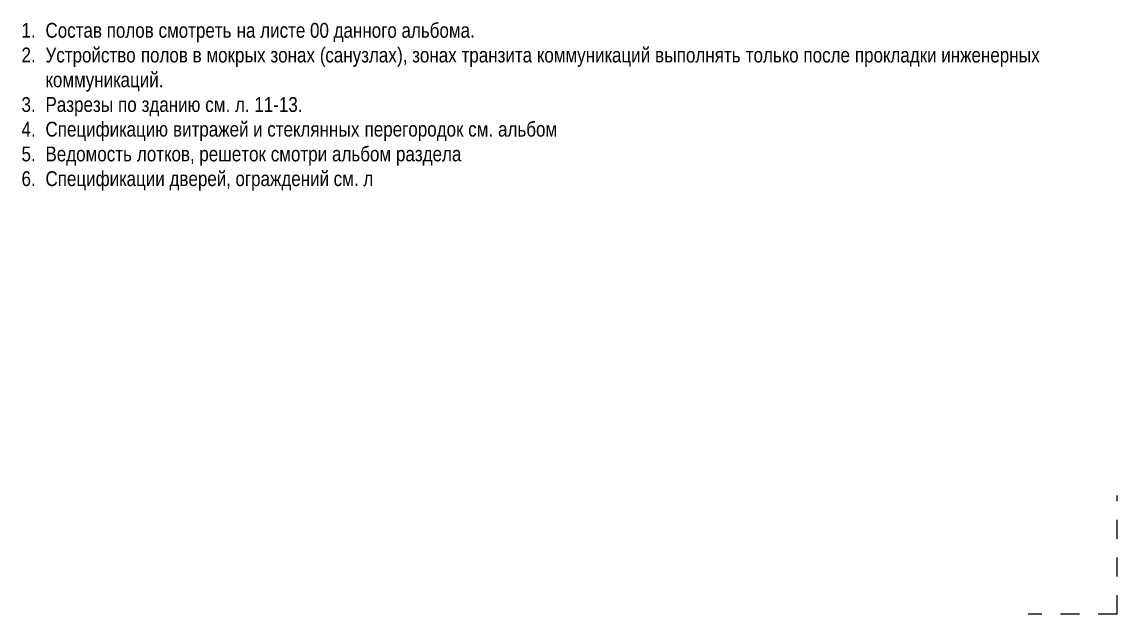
# Model space of a CAD drawing. Header units: millimetres. Extents: x 48966 to 155647, y -43515 to 30475.
# Drawn here: x 155462 to 155646.6, y 1878.3 to 1978.1 of the extents above; entities that cross this region are included whole.
import ezdxf

# ---------------------------------------------------------------- set-up
doc = ezdxf.new("R2010")
doc.units = ezdxf.units.MM
doc.linetypes.add('Штрих', pattern=[6.35, 3.175, -3.175])
doc.layers.add('Невидимые линии', color=7, linetype='Штрих', lineweight=18, true_color=0x00a600)
doc.layers.add('Текстовые примечания', color=7, linetype='Continuous', lineweight=9)
doc.styles.add('Arial Narrow_4', font='ARIALN.TTF', dxfattribs={"height": 2.5})

msp = doc.modelspace()

# ---------------------------------------------------------------- linework, layer by layer
at = {"layer": 'Невидимые линии'}
for q in [(155646.56, 1898.25), (155631.56, 1878.25)]:
    msp.add_line((155646.56, 1878.25), q, dxfattribs=at)

# ---------------------------------------------------------------- texts
at = {"layer": 'Текстовые примечания', "char_height": 2.5, "attachment_point": 1, "style": 'Arial Narrow_4'}
for s, insert, width in [('1.', (155461.95, 1977.89), 4.8904), ('Состав', (155465.99, 1977.89), 11.5443), ('\\fArial Narrow|b0|i0|c204|p34|; ', (155475.51, 1977.89), 0.962), ('полов', (155476.3, 1977.89), 9.6202), ('\\fArial Narrow|b0|i0|c204|p34|; ', (155484.24, 1977.89), 0.962), ('смотреть', (155485.04, 1977.89), 14.9916), ('\\fArial Narrow|b0|i0|c204|p34|; ', (155497.41, 1977.89), 0.962), ('на', (155498.2, 1977.89), 3.8481), ('\\fArial Narrow|b0|i0|c204|p34|; ', (155501.37, 1977.89), 0.962), ('листе', (155502.17, 1977.89), 9.2194), (' 00 ', (155509.77, 1977.89), 5.7721), ('данного', (155514.54, 1977.89), 12.9072), ('\\fArial Narrow|b0|i0|c204|p34|; ', (155525.19, 1977.89), 0.962), ('альбома', (155525.98, 1977.89), 14.0295), ('\\fArial Narrow|b0|i0|c204|p34|;.', (155537.56, 1977.89), 0.962), ('2.', (155461.95, 1973.73), 4.8904), ('Устройство', (155465.99, 1973.73), 18.519), ('\\fArial Narrow|b0|i0|c204|p34|; ', (155481.27, 1973.73), 0.962), ('полов', (155482.06, 1973.73), 9.6203), ('\\fArial Narrow|b0|i0|c204|p34|; ', (155490, 1973.73), 0.962), ('\\fArial Narrow|b0|i0|c204|p34|;в', (155490.79, 1973.73), 1.8439), ('\\fArial Narrow|b0|i0|c204|p34|; ', (155492.31, 1973.73), 0.962), ('мокрых', (155493.11, 1973.73), 12.1055), ('\\fArial Narrow|b0|i0|c204|p34|; ', (155503.09, 1973.73), 0.962), ('зонах', (155503.89, 1973.73), 9.1392), (' (', (155511.43, 1973.73), 2.0844), ('санузлах', (155513.15, 1973.73), 14.6709), ('), ', (155525.25, 1973.73), 3.0464), ('зонах', (155527.77, 1973.73), 9.1392), ('\\fArial Narrow|b0|i0|c204|p34|; ', (155535.31, 1973.73), 0.962), ('транзита', (155536.1, 1973.73), 14.4304), ('\\fArial Narrow|b0|i0|c204|p34|; ', (155548.01, 1973.73), 0.962), ('коммуникаций', (155548.8, 1973.73), 23.1688), ('\\fArial Narrow|b0|i0|c204|p34|; ', (155567.92, 1973.73), 0.962), ('выполнять', (155568.71, 1973.73), 17.557), ('\\fArial Narrow|b0|i0|c204|p34|; ', (155583.2, 1973.73), 0.962), ('только', (155583.99, 1973.73), 10.8228), ('\\fArial Narrow|b0|i0|c204|p34|; ', (155592.92, 1973.73), 0.962), ('после', (155593.71, 1973.73), 9.5401), ('\\fArial Narrow|b0|i0|c204|p34|; ', (155601.58, 1973.73), 0.962), ('прокладки', (155602.38, 1973.73), 16.6751), ('\\fArial Narrow|b0|i0|c204|p34|; ', (155616.14, 1973.73), 0.962), ('инженерных', (155616.93, 1973.73), 20.1224), ('\\fArial Narrow|b0|i0|c204|p34|; ', (155633.53, 1973.73), 0.962), ('коммуникаций', (155465.99, 1969.56), 23.1688), ('\\fArial Narrow|b0|i0|c204|p34|;.', (155485.1, 1969.56), 0.962), ('3.', (155461.95, 1965.39), 4.8904), ('. 11-13.', (155499.59, 1965.39), 11.7046), ('Разрезы', (155465.99, 1965.39), 13.8692), ('\\fArial Narrow|b0|i0|c204|p34|; ', (155477.43, 1965.39), 0.962), ('по', (155478.22, 1965.39), 3.8481), ('\\fArial Narrow|b0|i0|c204|p34|; ', (155481.4, 1965.39), 0.962), ('зданию', (155482.19, 1965.39), 12.0253), ('\\fArial Narrow|b0|i0|c204|p34|; ', (155492.11, 1965.39), 0.962), ('см', (155492.91, 1965.39), 4.1688), ('\\fArial Narrow|b0|i0|c204|p34|;л', (155497.93, 1965.39), 2.0042), ('. ', (155496.35, 1965.39), 1.924), ('4.', (155461.95, 1961.23), 4.8904), ('Спецификацию', (155465.99, 1961.23), 25.0928), ('\\fArial Narrow|b0|i0|c204|p34|; ', (155486.69, 1961.23), 0.962), ('витражей', (155487.48, 1961.23), 15.3924), ('\\fArial Narrow|b0|i0|c204|p34|; ', (155500.18, 1961.23), 0.962), ('\\fArial Narrow|b0|i0|c204|p34|;и', (155500.98, 1961.23), 1.9241), ('\\fArial Narrow|b0|i0|c204|p34|; ', (155502.56, 1961.23), 0.962), ('стеклянных', (155503.36, 1961.23), 18.9198), ('\\fArial Narrow|b0|i0|c204|p34|; ', (155518.97, 1961.23), 0.962), ('перегородок', (155519.76, 1961.23), 20.2025), ('\\fArial Narrow|b0|i0|c204|p34|; ', (155536.43, 1961.23), 0.962), ('см', (155537.22, 1961.23), 4.1688), ('альбом', (155542.25, 1961.23), 12.1055), ('\\fArial Narrow|b0|i0|c204|p34|; ', (155552.24, 1961.23), 0.962), ('. ', (155540.66, 1961.23), 1.924), ('5.', (155461.95, 1957.06), 4.8904), ('Ведомость', (155465.99, 1957.06), 17.7173), ('\\fArial Narrow|b0|i0|c204|p34|; ', (155480.6, 1957.06), 0.962), ('лотков', (155481.4, 1957.06), 10.8228), ('решеток', (155491.91, 1957.06), 13.6287), ('\\fArial Narrow|b0|i0|c204|p34|; ', (155503.16, 1957.06), 0.962), ('смотри', (155503.95, 1957.06), 11.5443), ('\\fArial Narrow|b0|i0|c204|p34|; ', (155513.48, 1957.06), 0.962), ('альбом', (155514.27, 1957.06), 12.1055), ('\\fArial Narrow|b0|i0|c204|p34|; ', (155524.26, 1957.06), 0.962), ('раздела', (155525.05, 1957.06), 13.308), ('\\fArial Narrow|b0|i0|c204|p34|; ', (155536.03, 1957.06), 0.962), (', ', (155490.33, 1957.06), 1.9241), ('6.', (155461.95, 1952.89), 4.8904), ('Спецификации', (155465.99, 1952.89), 24.3713), ('\\fArial Narrow|b0|i0|c204|p34|; ', (155486.09, 1952.89), 0.962), ('дверей', (155486.89, 1952.89), 11.5443), ('ограждений', (155498, 1952.89), 19.0802), ('\\fArial Narrow|b0|i0|c204|p34|; ', (155513.74, 1952.89), 0.962), (', ', (155496.41, 1952.89), 1.9241), ('см', (155514.54, 1952.89), 4.1688), ('. ', (155517.98, 1952.89), 1.924), ('\\fArial Narrow|b0|i0|c204|p34|;л', (155519.56, 1952.89), 2.0042)]:
    msp.add_mtext(s, dxfattribs=dict(at, insert=insert, width=width))

doc.saveas('drawing.dxf')
